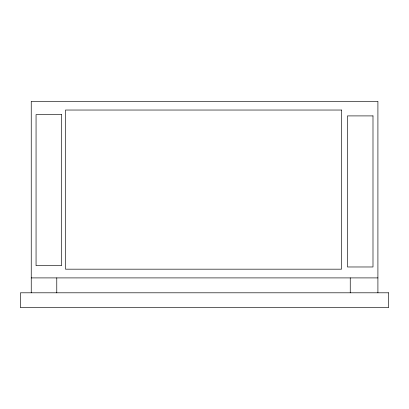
<?xml version="1.0" encoding="UTF-8"?>
<svg xmlns="http://www.w3.org/2000/svg" width="409" height="409" viewBox="0 0 409 409"><rect width="100%" height="100%" fill="white"/><g stroke="black" fill="none" stroke-linecap="round" stroke-linejoin="round"><path stroke-width="0.61" d="M31.242 277.905L377.911 277.905M377.911 292.803L377.911 101.304L31.242 101.304L31.242 292.803M350.247 277.905L350.247 292.803M56.774 277.905L56.774 292.803M341.515 110.036L65.506 110.036L65.506 269.178L341.515 269.178L341.515 110.036M61.59 114.612L36.058 114.612L36.058 265.681L61.59 265.681L61.59 114.612M372.993 115.905L347.461 115.905L347.461 266.975L372.993 266.975L372.993 115.905M388.55 292.803L20.45 292.803L20.45 307.696L388.55 307.696L388.55 292.803"/></g></svg>
